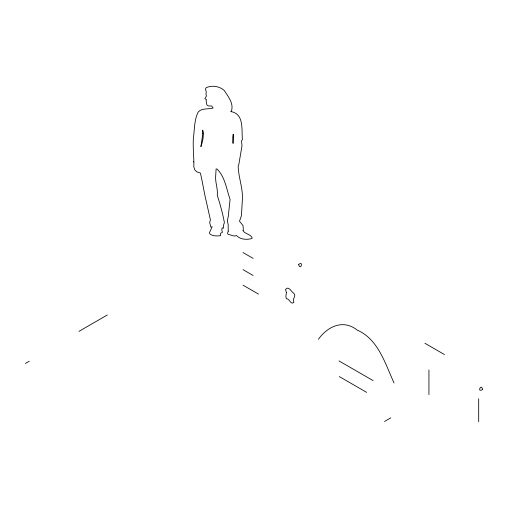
<?xml version="1.0" encoding="UTF-8"?>
<svg xmlns="http://www.w3.org/2000/svg" width="508" height="508" viewBox="0 0 508 508"><rect width="100%" height="100%" fill="white"/><g stroke="black" fill="none" stroke-linecap="round" stroke-linejoin="round"><path stroke-width="0.76" d="M228.244 231.134L228.168 224.409L227.298 220.974L228.302 216.249L230.073 199.346C226.435 189.103 225.158 177 217.024 169.005L216.11 168.954L215.614 177.082C215.424 183.236 218.015 189.097 217.259 195.243C220.097 204.14 222.688 213.208 224.377 222.561L223.577 225.05L223.603 227.781L223.126 228.321L222.206 227.819L221.755 229.806L222.415 232.296L220.624 233.267L220.491 235.712C216.91 236.068 212.3 236.36 209.607 233.655L209.607 232.416L212.166 226.689L210.795 227.044L209.671 222.453L210.407 219.901L206.204 201.085C203.937 191.846 202.654 182.372 200.349 173.025L196.888 171.869L194.799 169.894L193.802 166.795L193.91 161.906L193.504 161.982L193.319 161.347L193.878 161.214C193.542 153.765 192.976 145.936 193.345 138.436C194.634 129.642 194.069 120.123 198.209 111.976C201.886 107.899 208.318 109.449 213.106 108.052L211.747 106.032L208.413 105.924L207.213 105.27L206.68 104.286L206.14 100.882L206.483 99.676L204.864 98.717L206.426 96.056L206.026 94.38L206.216 91.415L205.384 89.179L206.165 87.725C211.925 85.001 219.316 86.169 224.123 90.348C228.111 96.393 234.194 103.797 231.286 111.392L230.734 111.525C244.386 113.868 241.395 129.407 242.411 139.573L241.503 140.887L242.011 145.752L238.747 164.91L238.182 165.906C238.366 177.527 243.319 188.779 242.322 200.508L241.452 215.589L239.509 221.183L242.989 225.527L243.383 230.232L242.805 230.448C244.831 234.175 250.4 233.921 252.095 237.649L251.936 238.5C246.799 240.024 240.214 239.586 236.423 235.496L235.096 235.991L233.223 235.814L227.952 234.188L227.514 233.172L228.232 231.146M298.621 264.643C300.692 271.209 303.746 260.147 298.679 264.471M482.517 389.363C481.457 382.892 476.669 392.913 482.39 389.636M318.389 339.319C327.825 326.123 343.389 319.1 357.238 330.111C378.346 339.236 385.255 363.861 394.049 382.994M78.969 331.349L107.29 314.998M25.4 363.442L29.223 361.239M384.55 421.456L390.792 417.849M424.923 343.275L444.456 354.552M242.995 252.552L253.13 258.401M242.995 269.634L253.111 275.469M242.995 285.159L258.528 294.126M339.026 360.934L373.094 380.606M339.319 376.593L366.643 392.366M478.688 398.761L478.688 421.704M428.936 369.926L428.936 394.633M233.337 137.56L233.02 143.408L232.823 137.065L233.248 134.182L233.337 137.56M286.417 292.659L285.852 296.348L286.296 298.723C289.573 298.132 290.678 305.651 293.935 302.254C291.516 299.053 296.748 296.481 293.935 293.427C291.319 292.005 288.671 285.242 285.528 289.458L286.417 292.659M202.87 133.299L200.908 146.66C202.686 141.383 204.153 135.7 202.717 130.15L202.87 133.299"/></g></svg>
